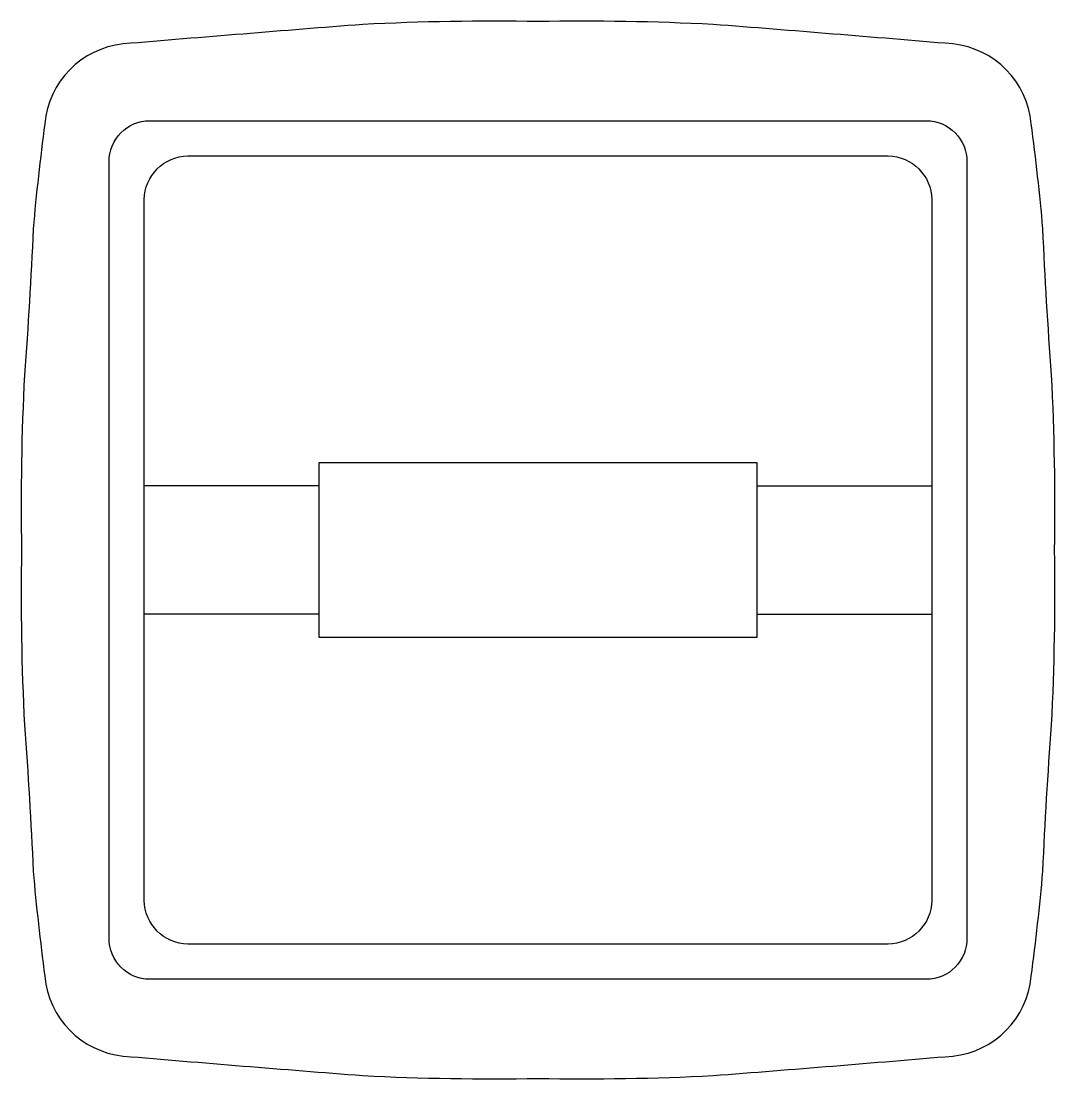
# Model space of a CAD drawing. Extents: x -832.05 to -831.873, y 501.576 to 501.757.
import ezdxf

# ---------------------------------------------------------------- set-up
doc = ezdxf.new("R2010")
doc.units = 0
doc.header["$LTSCALE"] = 50
doc.header["$MEASUREMENT"] = 0
doc.layers.add('A-PECAS', color=2, linetype='CONTINUOUS')

msp = doc.modelspace()

# ---------------------------------------------------------------- linework, layer by layer
at = {"layer": 'A-PECAS'}
for points in [[(-832.05007, 501.66612, 0.016662), (-832.04957, 501.63612, -0.008305), (-832.04807, 501.61112, 0.012344), (-832.04607, 501.59312, 0.359389), (-832.03265, 501.57946, 0.001582), (-831.99157, 501.57612, 0.016662), (-831.96157, 501.57562, 0.016662), (-831.93157, 501.57612, 0.001582), (-831.8905, 501.57946, 0.359389), (-831.87707, 501.59312, 0.012344), (-831.87507, 501.61112, -0.008305), (-831.87357, 501.63612, 0.016662), (-831.87307, 501.66612, 0.016662), (-831.87357, 501.69612, -0.008305), (-831.87507, 501.72112, 0.012344), (-831.87707, 501.73912, 0.359389), (-831.8905, 501.75278, 0.001582), (-831.93157, 501.75612, 0.016662), (-831.96157, 501.75662, 0.016662), (-831.99157, 501.75612, 0.001582), (-832.03265, 501.75278, 0.359389), (-832.04607, 501.73912, 0.012344), (-832.04807, 501.72112, -0.008305), (-832.04957, 501.69612, 0.016662)], [(-831.96157, 501.59862), (-832.02157, 501.59862, -0.399758), (-832.02907, 501.60612), (-832.02907, 501.66612), (-832.02907, 501.72612, -0.399758), (-832.02157, 501.73362), (-831.96157, 501.73362), (-831.90157, 501.73362, -0.399758), (-831.89407, 501.72612), (-831.89407, 501.66612), (-831.89407, 501.60612, -0.399758), (-831.90157, 501.59862)]]:
    msp.add_lwpolyline(points, format="xyb", close=True, dxfattribs=at)
at = {"layer": 'A-PECAS', "color": 1}
msp.add_lwpolyline([(-831.96157, 501.59262), (-832.02814, 501.59262, -0.417111), (-832.03507, 501.59962), (-832.03507, 501.66612), (-832.03507, 501.73262, -0.417111), (-832.02814, 501.73962), (-831.96157, 501.73962), (-831.89501, 501.73962, -0.417111), (-831.88807, 501.73262), (-831.88807, 501.66612), (-831.88807, 501.59962, -0.417111), (-831.89501, 501.59262)], format="xyb", close=True, dxfattribs=at)
msp.add_lwpolyline([(-831.99907, 501.66612), (-831.99907, 501.68112), (-831.96157, 501.68112), (-831.92407, 501.68112), (-831.92407, 501.66612), (-831.92407, 501.65112), (-831.96157, 501.65112), (-831.99907, 501.65112)], close=True, dxfattribs=at)
for points in [[(-831.99907, 501.67712), (-832.02907, 501.67712)], [(-831.92407, 501.67712), (-831.89407, 501.67712)], [(-831.99907, 501.65512), (-832.02907, 501.65512)], [(-831.92407, 501.65512), (-831.89407, 501.65512)]]:
    msp.add_lwpolyline(points, dxfattribs=at)

doc.saveas('drawing.dxf')
